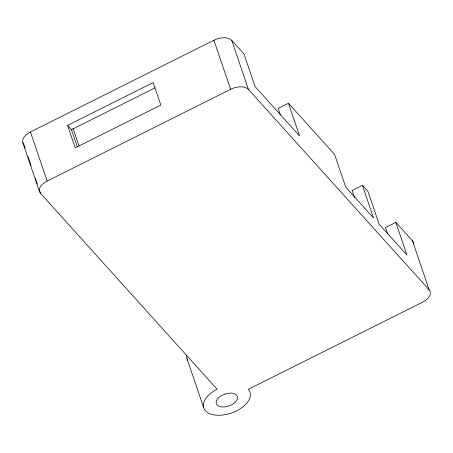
<?xml version="1.0" encoding="UTF-8"?>
<svg xmlns="http://www.w3.org/2000/svg" width="453" height="453" viewBox="0 0 453 453"><rect width="100%" height="100%" fill="white"/><g stroke="black" fill="none" stroke-linecap="round" stroke-linejoin="round"><path stroke-width="0.68" d="M23.794 144.264A13.941 7.854 -18.8 0 1 30.459 131.982L213.912 40.26A13.941 7.854 -18.8 0 1 231.704 40.317L243.946 53.896L255.079 86.597L299.58 135.968L288.448 103.261L278.142 108.42L280.413 115.09M67.576 125.396L153.165 82.605L160.815 105.073L75.226 147.865L67.576 125.396L71.421 129.66L77.27 146.846M71.421 129.66L155.119 87.814M40.493 193.318A13.941 7.854 -18.8 0 1 47.157 181.036L230.611 89.315A13.941 7.854 -18.8 0 1 248.403 89.371L429.206 289.931A13.941 7.854 -18.8 0 1 422.541 302.219L248.261 389.354A24.394 13.749 -18.8 0 1 236.596 410.854A24.394 13.749 -18.8 0 1 205.458 410.752A24.394 13.749 -18.8 0 1 217.123 389.252L40.493 193.318L39.813 191.33M387.791 234.19L385.52 227.514L395.82 222.366L406.953 255.067L379.133 224.212L368 191.511L362.44 185.339L352.134 190.492L354.637 197.831M288.448 103.261L334.625 154.484L345.758 187.185L373.572 218.04L362.44 185.339M395.82 222.366L412.507 240.883A13.941 7.854 -18.8 0 1 413.714 244.065M412.507 240.883L429.206 289.931M231.704 40.317L248.403 89.371M213.912 40.26L230.611 89.315M186.964 358.538L203.663 407.592M73.086 128.618L78.93 145.798M30.459 131.982L47.157 181.036M24.02 144.932L25.147 148.244M28.08 156.863L31.014 165.481M35.3 178.074L37.333 184.037M22.769 142.463L39.468 191.511M187.667 360.197A24.394 13.749 -18.8 0 1 186.755 354.869M225.09 394.019L222.406 395.112A11.149 6.285 -18.8 0 0 217.072 404.942A11.149 6.285 -18.8 0 0 231.307 404.988A11.149 6.285 -18.8 0 0 236.642 395.158L235.158 394.048A11.149 6.285 -18.8 0 0 225.09 394.019"/></g></svg>
